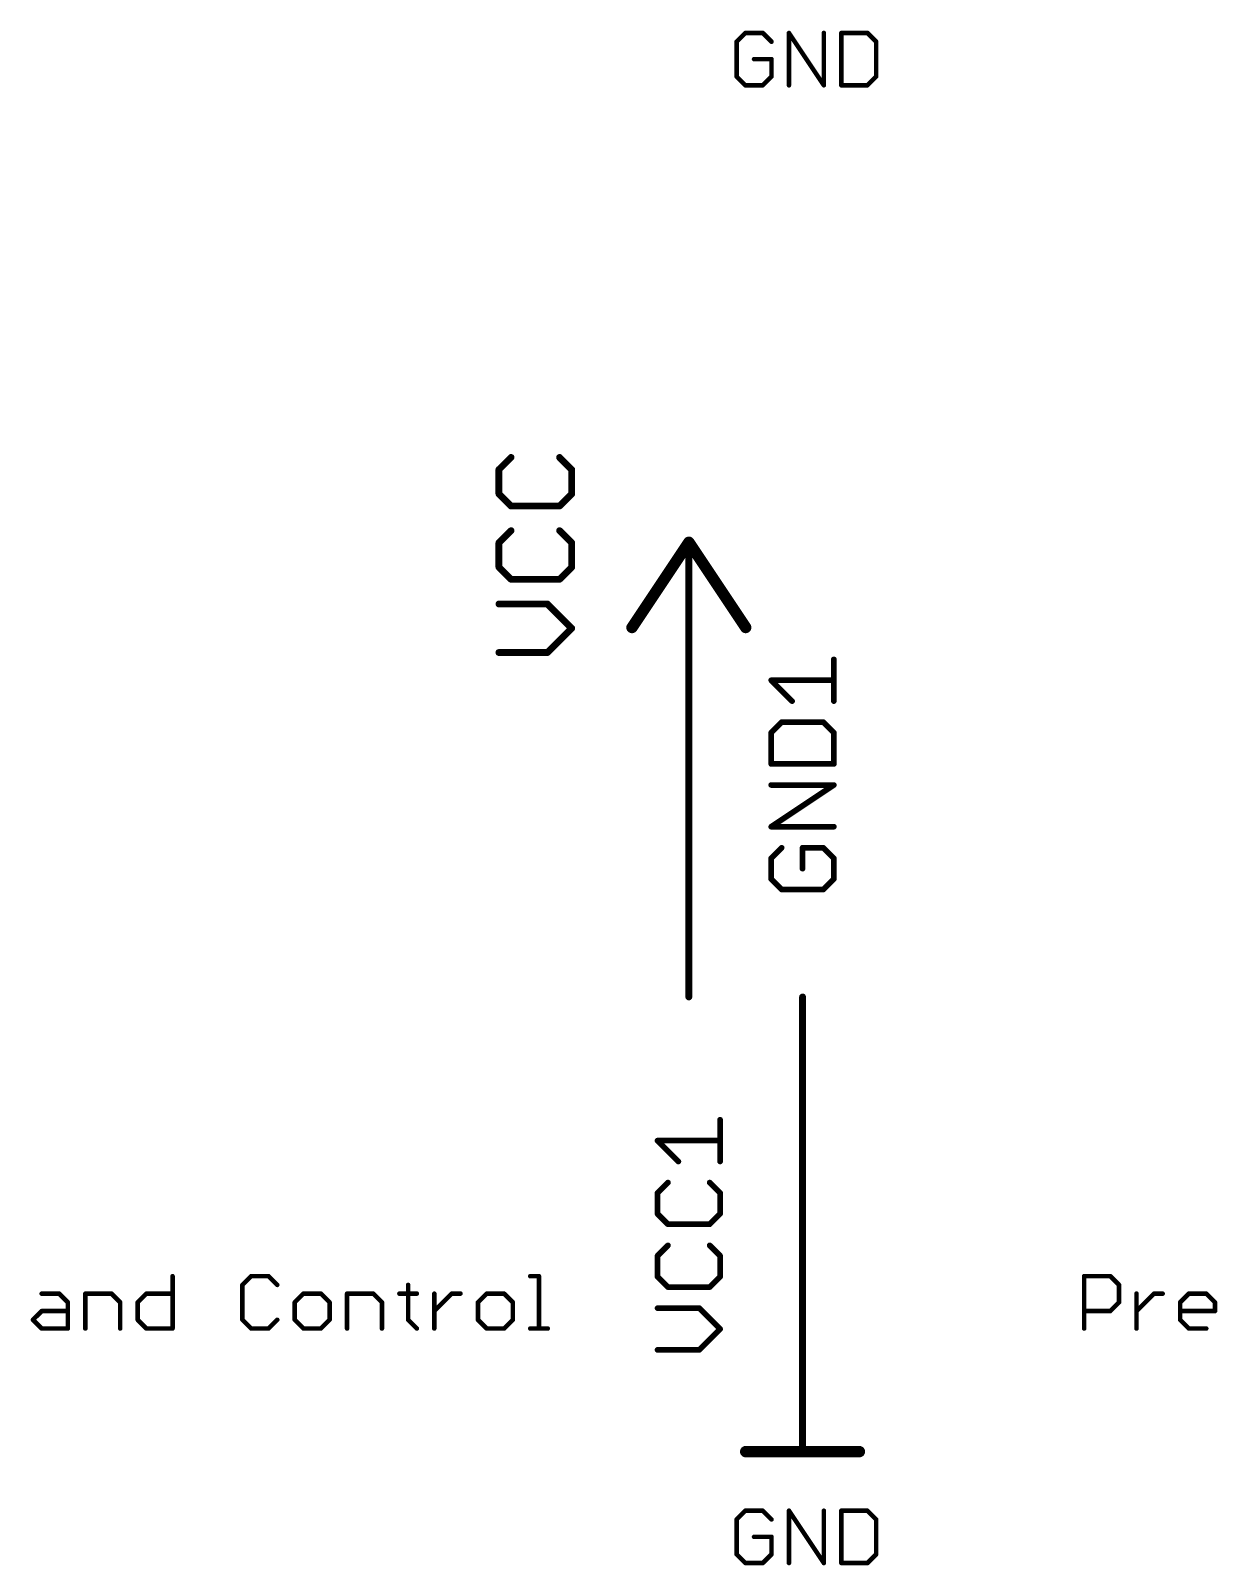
# Model space of a CAD drawing. Extents: x -72 to 265, y -97 to 216.
# Drawn here: x 145.32 to 171.83, y -12.7 to 21.59 of the extents above; entities that cross this region are included whole.
import ezdxf

# ---------------------------------------------------------------- set-up
doc = ezdxf.new("R2010")
doc.units = 0
for name, color, linetype in [('91', 94, 'CONTINUOUS'), ('94', 14, 'CONTINUOUS'), ('95', 251, 'CONTINUOUS'), ('96', 251, 'CONTINUOUS')]:
    doc.layers.add(name, color=color, linetype=linetype)

msp = doc.modelspace()

# ---------------------------------------------------------------- linework, layer by layer
at = {"layer": '91', "const_width": 0.1524}
for points in [[(160.02, 5.08), (160.02, 7.62)], [(162.56, -5.08), (162.56, -7.62)]]:
    msp.add_lwpolyline(points, dxfattribs=at)
at = {"layer": '91', "const_width": 0.0762}
for points in [[(160.0581, 7.62, 1), (159.9819, 7.62)], [(159.9819, 5.08, 1), (160.0581, 5.08)], [(162.5981, -5.08, 1), (162.5219, -5.08)], [(162.5219, -7.62, 1), (162.5981, -7.62)]]:
    msp.add_lwpolyline(points, format="xyb", dxfattribs=at)
at = {"layer": '94'}
for points, const_width in [([(160.02, 10.16), (158.75, 8.255)], 0.254), ([(161.29, 8.255), (160.02, 10.16)], 0.254), ([(160.02, 7.62), (160.02, 10.16)], 0.1524), ([(160.02, 5.08), (160.02, 0)], 0.1524), ([(162.56, -5.08), (162.56, 0)], 0.1524), ([(162.56, -7.62), (162.56, -10.16)], 0.1524), ([(161.29, -10.16), (163.83, -10.16)], 0.254)]:
    msp.add_lwpolyline(points, dxfattribs=dict(at, const_width=const_width))
for points, const_width in [([(160.0728, 10.1952, 1), (159.9672, 10.1248)], 0.127), ([(160.0728, 10.1248, 1), (159.9672, 10.1952)], 0.127), ([(160.0581, 10.16, 1), (159.9819, 10.16)], 0.0762), ([(158.6972, 8.2902, 1), (158.8028, 8.2198)], 0.127), ([(161.2372, 8.2198, 1), (161.3428, 8.2902)], 0.127), ([(159.9819, 7.62, 1), (160.0581, 7.62)], 0.0762), ([(160.0581, 5.08, 1), (159.9819, 5.08)], 0.0762), ([(159.9819, 0, 1), (160.0581, 0)], 0.0762), ([(162.5981, 0, 1), (162.5219, 0)], 0.0762), ([(162.5219, -5.08, 1), (162.5981, -5.08)], 0.0762), ([(162.5981, -7.62, 1), (162.5219, -7.62)], 0.0762), ([(161.29, -10.0965, 1), (161.29, -10.2235)], 0.127), ([(162.5219, -10.16, 1), (162.5981, -10.16)], 0.0762), ([(163.83, -10.2235, 1), (163.83, -10.0965)], 0.127)]:
    msp.add_lwpolyline(points, format="xyb", dxfattribs=dict(at, const_width=const_width))
at = {"layer": '95'}
for points, const_width in [([(163.2585, 6.6101), (163.2585, 7.5423)], 0.127), ([(162.3264, 6.6101), (161.8603, 7.0762)], 0.127), ([(161.8603, 7.0762), (163.2585, 7.0762)], 0.127), ([(162.0933, 6.139), (161.8603, 5.906)], 0.127), ([(163.0255, 6.139), (162.0933, 6.139)], 0.127), ([(163.2585, 5.906), (163.0255, 6.139)], 0.127), ([(161.8603, 5.906), (161.8603, 5.2069)], 0.127), ([(163.2585, 5.2069), (163.2585, 5.906)], 0.127), ([(161.8603, 5.2069), (163.2585, 5.2069)], 0.127), ([(161.8603, 3.8036), (163.2585, 4.7357)], 0.127), ([(163.2585, 4.7357), (161.8603, 4.7357)], 0.127), ([(163.2585, 3.8036), (161.8603, 3.8036)], 0.127), ([(162.0933, 3.3324), (161.8603, 3.0994)], 0.127), ([(161.8603, 3.0994), (161.8603, 2.6333)], 0.127), ([(163.0255, 3.3324), (162.5594, 3.3324)], 0.127), ([(162.5594, 3.3324), (162.5594, 2.8664)], 0.127), ([(163.2585, 3.0994), (163.0255, 3.3324)], 0.127), ([(163.2585, 2.6333), (163.2585, 3.0994)], 0.127), ([(161.8603, 2.6333), (162.0933, 2.4003)], 0.127), ([(162.0933, 2.4003), (163.0255, 2.4003)], 0.127), ([(163.0255, 2.4003), (163.2585, 2.6333)], 0.127), ([(160.7185, -3.6766), (160.7185, -2.7445)], 0.127), ([(159.7864, -3.6766), (159.3203, -3.2105)], 0.127), ([(159.3203, -3.2105), (160.7185, -3.2105)], 0.127), ([(159.5533, -4.1477), (159.3203, -4.3808)], 0.127), ([(160.7185, -4.3808), (160.4855, -4.1477)], 0.127), ([(159.3203, -4.3808), (159.3203, -4.8468)], 0.127), ([(160.7185, -4.8468), (160.7185, -4.3808)], 0.127), ([(159.3203, -4.8468), (159.5533, -5.0799)], 0.127), ([(160.4855, -5.0799), (160.7185, -4.8468)], 0.127), ([(159.5533, -5.0799), (160.4855, -5.0799)], 0.127), ([(159.5533, -5.551), (159.3203, -5.784)], 0.127), ([(159.3203, -5.784), (159.3203, -6.2501)], 0.127), ([(160.7185, -5.784), (160.4855, -5.551)], 0.127), ([(160.7185, -6.2501), (160.7185, -5.784)], 0.127), ([(148.4866, -6.2398), (148.4866, -7.4092)], 0.1016), ([(150.2407, -6.2398), (150.0458, -6.4347)], 0.1016), ([(150.0458, -6.4347), (150.0458, -7.2143)], 0.1016), ([(150.6305, -6.2398), (150.2407, -6.2398)], 0.1016), ([(150.8254, -6.4347), (150.6305, -6.2398)], 0.1016), ([(153.7489, -6.4347), (153.7489, -7.2143)], 0.1016), ([(156.4775, -6.2398), (156.6724, -6.2398)], 0.1016), ([(156.6724, -6.2398), (156.6724, -7.4092)], 0.1016), ([(159.3203, -6.2501), (159.5533, -6.4831)], 0.127), ([(159.5533, -6.4831), (160.4855, -6.4831)], 0.127), ([(160.4855, -6.4831), (160.7185, -6.2501)], 0.127), ([(168.8508, -7.4092), (168.8508, -6.2398)], 0.1016), ([(168.8508, -6.2398), (169.4355, -6.2398)], 0.1016), ([(169.4355, -6.2398), (169.6304, -6.4347)], 0.1016), ([(169.6304, -6.4347), (169.6304, -6.8245)], 0.1016), ([(145.5632, -6.6296), (145.953, -6.6296)], 0.1016), ([(145.953, -6.6296), (146.1479, -6.8245)], 0.1016), ([(146.1479, -6.8245), (146.1479, -7.4092)], 0.1016), ([(146.5377, -7.4092), (146.5377, -6.6296)], 0.1016), ([(146.5377, -6.6296), (147.1224, -6.6296)], 0.1016), ([(147.1224, -6.6296), (147.3173, -6.8245)], 0.1016), ([(147.3173, -6.8245), (147.3173, -7.4092)], 0.1016), ([(147.7071, -6.8245), (147.9019, -6.6296)], 0.1016), ([(147.7071, -7.2143), (147.7071, -6.8245)], 0.1016), ([(147.9019, -6.6296), (148.4866, -6.6296)], 0.1016), ([(151.4101, -6.6296), (151.2152, -6.8245)], 0.1016), ([(151.2152, -6.8245), (151.2152, -7.2143)], 0.1016), ([(151.7999, -6.6296), (151.4101, -6.6296)], 0.1016), ([(151.9948, -6.8245), (151.7999, -6.6296)], 0.1016), ([(151.9948, -7.2143), (151.9948, -6.8245)], 0.1016), ([(152.3846, -7.4092), (152.3846, -6.6296)], 0.1016), ([(152.3846, -6.6296), (152.9693, -6.6296)], 0.1016), ([(152.9693, -6.6296), (153.1642, -6.8245)], 0.1016), ([(153.1642, -6.8245), (153.1642, -7.4092)], 0.1016), ([(153.554, -6.6296), (153.9438, -6.6296)], 0.1016), ([(154.3336, -7.4092), (154.3336, -6.6296)], 0.1016), ([(154.3336, -7.0194), (154.7234, -6.6296)], 0.1016), ([(154.7234, -6.6296), (154.9183, -6.6296)], 0.1016), ([(155.503, -6.6296), (155.3081, -6.8245)], 0.1016), ([(155.3081, -6.8245), (155.3081, -7.2143)], 0.1016), ([(155.8928, -6.6296), (155.503, -6.6296)], 0.1016), ([(156.0877, -6.8245), (155.8928, -6.6296)], 0.1016), ([(156.0877, -7.2143), (156.0877, -6.8245)], 0.1016), ([(169.6304, -6.8245), (169.4355, -7.0194)], 0.1016), ([(170.0202, -7.4092), (170.0202, -6.6296)], 0.1016), ([(170.0202, -7.0194), (170.41, -6.6296)], 0.1016), ([(170.41, -6.6296), (170.6049, -6.6296)], 0.1016), ([(170.9947, -6.8245), (171.1896, -6.6296)], 0.1016), ([(170.9947, -7.2143), (170.9947, -6.8245)], 0.1016), ([(171.1896, -6.6296), (171.5794, -6.6296)], 0.1016), ([(171.5794, -6.6296), (171.7743, -6.8245)], 0.1016), ([(171.7743, -6.8245), (171.7743, -7.0194)], 0.1016), ([(145.3683, -7.2143), (145.5632, -7.0194)], 0.1016), ([(145.5632, -7.4092), (145.3683, -7.2143)], 0.1016), ([(145.5632, -7.0194), (146.1479, -7.0194)], 0.1016), ([(147.9019, -7.4092), (147.7071, -7.2143)], 0.1016), ([(150.0458, -7.2143), (150.2407, -7.4092)], 0.1016), ([(150.6305, -7.4092), (150.8254, -7.2143)], 0.1016), ([(151.2152, -7.2143), (151.4101, -7.4092)], 0.1016), ([(151.7999, -7.4092), (151.9948, -7.2143)], 0.1016), ([(153.7489, -7.2143), (153.9438, -7.4092)], 0.1016), ([(155.3081, -7.2143), (155.503, -7.4092)], 0.1016), ([(155.8928, -7.4092), (156.0877, -7.2143)], 0.1016), ([(160.2524, -6.9543), (159.3203, -6.9543)], 0.127), ([(160.7185, -7.4204), (160.2524, -6.9543)], 0.127), ([(169.4355, -7.0194), (168.8508, -7.0194)], 0.1016), ([(171.7743, -7.0194), (170.9947, -7.0194)], 0.1016), ([(171.1896, -7.4092), (170.9947, -7.2143)], 0.1016), ([(146.1479, -7.4092), (145.5632, -7.4092)], 0.1016), ([(148.4866, -7.4092), (147.9019, -7.4092)], 0.1016), ([(150.2407, -7.4092), (150.6305, -7.4092)], 0.1016), ([(151.4101, -7.4092), (151.7999, -7.4092)], 0.1016), ([(155.503, -7.4092), (155.8928, -7.4092)], 0.1016), ([(156.4775, -7.4092), (156.8673, -7.4092)], 0.1016), ([(160.2524, -7.8864), (160.7185, -7.4204)], 0.127), ([(171.5794, -7.4092), (171.1896, -7.4092)], 0.1016), ([(159.3203, -7.8864), (160.2524, -7.8864)], 0.127)]:
    msp.add_lwpolyline(points, dxfattribs=dict(at, const_width=const_width))
for points, const_width in [([(163.2902, 7.5423, 1), (163.2268, 7.5423)], 0.0635), ([(161.8603, 7.1079, 1), (161.8603, 7.0444)], 0.0635), ([(161.8828, 7.0986, 1), (161.8379, 7.0537)], 0.0635), ([(163.2585, 7.0444, 1), (163.2585, 7.1079)], 0.0635), ([(162.3039, 6.5877, 1), (162.3488, 6.6326)], 0.0635), ([(163.2268, 6.6101, 1), (163.2902, 6.6101)], 0.0635), ([(162.0933, 6.1707, 1), (162.0933, 6.1072)], 0.0635), ([(162.1158, 6.1165, 1), (162.0709, 6.1614)], 0.0635), ([(163.0479, 6.1614, 1), (163.003, 6.1165)], 0.0635), ([(163.0255, 6.1072, 1), (163.0255, 6.1707)], 0.0635), ([(161.8921, 5.906, 1), (161.8286, 5.906)], 0.0635), ([(161.8379, 5.9284, 1), (161.8828, 5.8835)], 0.0635), ([(163.2902, 5.906, 1), (163.2268, 5.906)], 0.0635), ([(163.236, 5.8835, 1), (163.281, 5.9284)], 0.0635), ([(161.8603, 5.2386, 1), (161.8603, 5.1751)], 0.0635), ([(161.8286, 5.2069, 1), (161.8921, 5.2069)], 0.0635), ([(163.2268, 5.2069, 1), (163.2902, 5.2069)], 0.0635), ([(163.2585, 5.1751, 1), (163.2585, 5.2386)], 0.0635), ([(161.8603, 4.7675, 1), (161.8603, 4.704)], 0.0635), ([(163.2761, 4.7093, 1), (163.2409, 4.7621)], 0.0635), ([(163.2585, 4.704, 1), (163.2585, 4.7675)], 0.0635), ([(161.8603, 3.8353, 1), (161.8603, 3.7718)], 0.0635), ([(161.8427, 3.83, 1), (161.8779, 3.7772)], 0.0635), ([(163.2585, 3.7718, 1), (163.2585, 3.8353)], 0.0635), ([(161.8921, 3.0994, 1), (161.8286, 3.0994)], 0.0635), ([(161.8379, 3.1218, 1), (161.8828, 3.0769)], 0.0635), ([(162.1158, 3.31, 1), (162.0709, 3.3549)], 0.0635), ([(162.5594, 3.3642, 1), (162.5594, 3.3007)], 0.0635), ([(162.5912, 3.3324, 1), (162.5277, 3.3324)], 0.0635), ([(163.0479, 3.3549, 1), (163.003, 3.31)], 0.0635), ([(163.0255, 3.3007, 1), (163.0255, 3.3642)], 0.0635), ([(163.2902, 3.0994, 1), (163.2268, 3.0994)], 0.0635), ([(163.236, 3.0769, 1), (163.281, 3.1218)], 0.0635), ([(162.5277, 2.8664, 1), (162.5912, 2.8664)], 0.0635), ([(161.8828, 2.6558, 1), (161.8379, 2.6109)], 0.0635), ([(161.8286, 2.6333, 1), (161.8921, 2.6333)], 0.0635), ([(162.0933, 2.4321, 1), (162.0933, 2.3685)], 0.0635), ([(162.0709, 2.3778, 1), (162.1158, 2.4228)], 0.0635), ([(163.003, 2.4228, 1), (163.0479, 2.3778)], 0.0635), ([(163.0255, 2.3685, 1), (163.0255, 2.4321)], 0.0635), ([(163.2268, 2.6333, 1), (163.2902, 2.6333)], 0.0635), ([(163.281, 2.6109, 1), (163.236, 2.6558)], 0.0635), ([(160.7502, -2.7445, 1), (160.6868, -2.7445)], 0.0635), ([(159.3203, -3.1788, 1), (159.3203, -3.2423)], 0.0635), ([(159.3428, -3.1881, 1), (159.2979, -3.233)], 0.0635), ([(160.7185, -3.2423, 1), (160.7185, -3.1788)], 0.0635), ([(159.7639, -3.699, 1), (159.8088, -3.6541)], 0.0635), ([(160.6868, -3.6766, 1), (160.7502, -3.6766)], 0.0635), ([(159.5758, -4.1702, 1), (159.5309, -4.1253)], 0.0635), ([(160.5079, -4.1253, 1), (160.463, -4.1702)], 0.0635), ([(159.3521, -4.3808, 1), (159.2886, -4.3808)], 0.0635), ([(159.2979, -4.3583, 1), (159.3428, -4.4032)], 0.0635), ([(160.7502, -4.3808, 1), (160.6868, -4.3808)], 0.0635), ([(160.696, -4.4032, 1), (160.741, -4.3583)], 0.0635), ([(159.3428, -4.8244, 1), (159.2979, -4.8693)], 0.0635), ([(160.741, -4.8693, 1), (160.696, -4.8244)], 0.0635), ([(159.2886, -4.8468, 1), (159.3521, -4.8468)], 0.0635), ([(159.5533, -5.0481, 1), (159.5533, -5.1116)], 0.0635), ([(159.5309, -5.1023, 1), (159.5758, -5.0574)], 0.0635), ([(160.463, -5.0574, 1), (160.5079, -5.1023)], 0.0635), ([(160.4855, -5.1116, 1), (160.4855, -5.0481)], 0.0635), ([(160.6868, -4.8468, 1), (160.7502, -4.8468)], 0.0635), ([(159.3521, -5.784, 1), (159.2886, -5.784)], 0.0635), ([(159.2979, -5.7616, 1), (159.3428, -5.8065)], 0.0635), ([(159.5758, -5.5735, 1), (159.5309, -5.5286)], 0.0635), ([(160.5079, -5.5286, 1), (160.463, -5.5735)], 0.0635), ([(160.7502, -5.784, 1), (160.6868, -5.784)], 0.0635), ([(160.696, -5.8065, 1), (160.741, -5.7616)], 0.0635), ([(148.512, -6.2398, 1), (148.4613, -6.2398)], 0.0508), ([(150.0712, -6.4347, 1), (150.0204, -6.4347)], 0.0508), ([(150.0279, -6.4167, 1), (150.0638, -6.4527)], 0.0508), ([(150.2407, -6.2144, 1), (150.2407, -6.2652)], 0.0508), ([(150.2587, -6.2578, 1), (150.2228, -6.2218)], 0.0508), ([(150.6485, -6.2218, 1), (150.6126, -6.2578)], 0.0508), ([(150.6305, -6.2652, 1), (150.6305, -6.2144)], 0.0508), ([(150.8075, -6.4527, 1), (150.8434, -6.4167)], 0.0508), ([(153.7743, -6.4347, 1), (153.7235, -6.4347)], 0.0508), ([(156.4775, -6.2144, 1), (156.4775, -6.2652)], 0.0508), ([(156.6978, -6.2398, 1), (156.647, -6.2398)], 0.0508), ([(156.6724, -6.2652, 1), (156.6724, -6.2144)], 0.0508), ([(159.3428, -6.2277, 1), (159.2979, -6.2726)], 0.0635), ([(159.2886, -6.2501, 1), (159.3521, -6.2501)], 0.0635), ([(159.5533, -6.4514, 1), (159.5533, -6.5149)], 0.0635), ([(159.5309, -6.5056, 1), (159.5758, -6.4607)], 0.0635), ([(160.463, -6.4607, 1), (160.5079, -6.5056)], 0.0635), ([(160.4855, -6.5149, 1), (160.4855, -6.4514)], 0.0635), ([(160.6868, -6.2501, 1), (160.7502, -6.2501)], 0.0635), ([(160.741, -6.2726, 1), (160.696, -6.2277)], 0.0635), ([(168.8762, -6.2398, 1), (168.8254, -6.2398)], 0.0508), ([(168.8508, -6.2144, 1), (168.8508, -6.2652)], 0.0508), ([(169.4535, -6.2218, 1), (169.4175, -6.2578)], 0.0508), ([(169.4355, -6.2652, 1), (169.4355, -6.2144)], 0.0508), ([(169.6558, -6.4347, 1), (169.605, -6.4347)], 0.0508), ([(169.6124, -6.4527, 1), (169.6484, -6.4167)], 0.0508), ([(145.5632, -6.6042, 1), (145.5632, -6.655)], 0.0508), ([(145.9709, -6.6116, 1), (145.935, -6.6476)], 0.0508), ([(145.953, -6.655, 1), (145.953, -6.6042)], 0.0508), ([(146.1733, -6.8245, 1), (146.1225, -6.8245)], 0.0508), ([(146.1299, -6.8425, 1), (146.1658, -6.8065)], 0.0508), ([(146.5631, -6.6296, 1), (146.5123, -6.6296)], 0.0508), ([(146.5377, -6.6042, 1), (146.5377, -6.655)], 0.0508), ([(147.1403, -6.6116, 1), (147.1044, -6.6476)], 0.0508), ([(147.1224, -6.655, 1), (147.1224, -6.6042)], 0.0508), ([(147.3427, -6.8245, 1), (147.2919, -6.8245)], 0.0508), ([(147.2993, -6.8425, 1), (147.3352, -6.8065)], 0.0508), ([(147.6891, -6.8065, 1), (147.725, -6.8425)], 0.0508), ([(147.7325, -6.8245, 1), (147.6817, -6.8245)], 0.0508), ([(147.9019, -6.6042, 1), (147.9019, -6.655)], 0.0508), ([(147.9199, -6.6476, 1), (147.884, -6.6116)], 0.0508), ([(148.4866, -6.655, 1), (148.4866, -6.6042)], 0.0508), ([(151.2406, -6.8245, 1), (151.1898, -6.8245)], 0.0508), ([(151.1973, -6.8065, 1), (151.2332, -6.8425)], 0.0508), ([(151.4101, -6.6042, 1), (151.4101, -6.655)], 0.0508), ([(151.4281, -6.6476, 1), (151.3922, -6.6116)], 0.0508), ([(151.8179, -6.6116, 1), (151.782, -6.6476)], 0.0508), ([(151.7999, -6.655, 1), (151.7999, -6.6042)], 0.0508), ([(152.0202, -6.8245, 1), (151.9694, -6.8245)], 0.0508), ([(151.9769, -6.8425, 1), (152.0128, -6.8065)], 0.0508), ([(152.41, -6.6296, 1), (152.3592, -6.6296)], 0.0508), ([(152.3846, -6.6042, 1), (152.3846, -6.655)], 0.0508), ([(152.9873, -6.6116, 1), (152.9514, -6.6476)], 0.0508), ([(152.9693, -6.655, 1), (152.9693, -6.6042)], 0.0508), ([(153.1896, -6.8245, 1), (153.1388, -6.8245)], 0.0508), ([(153.1463, -6.8425, 1), (153.1822, -6.8065)], 0.0508), ([(153.554, -6.6042, 1), (153.554, -6.655)], 0.0508), ([(153.9438, -6.655, 1), (153.9438, -6.6042)], 0.0508), ([(154.359, -6.6296, 1), (154.3082, -6.6296)], 0.0508), ([(154.7234, -6.6042, 1), (154.7234, -6.655)], 0.0508), ([(154.7414, -6.6476, 1), (154.7055, -6.6116)], 0.0508), ([(154.9183, -6.655, 1), (154.9183, -6.6042)], 0.0508), ([(155.3335, -6.8245, 1), (155.2827, -6.8245)], 0.0508), ([(155.2902, -6.8065, 1), (155.3261, -6.8425)], 0.0508), ([(155.503, -6.6042, 1), (155.503, -6.655)], 0.0508), ([(155.521, -6.6476, 1), (155.4851, -6.6116)], 0.0508), ([(155.9108, -6.6116, 1), (155.8749, -6.6476)], 0.0508), ([(155.8928, -6.655, 1), (155.8928, -6.6042)], 0.0508), ([(156.1131, -6.8245, 1), (156.0623, -6.8245)], 0.0508), ([(156.0698, -6.8425, 1), (156.1057, -6.8065)], 0.0508), ([(169.605, -6.8245, 1), (169.6558, -6.8245)], 0.0508), ([(169.6484, -6.8425, 1), (169.6124, -6.8065)], 0.0508), ([(170.0456, -6.6296, 1), (169.9948, -6.6296)], 0.0508), ([(170.41, -6.6042, 1), (170.41, -6.655)], 0.0508), ([(170.428, -6.6476, 1), (170.392, -6.6116)], 0.0508), ([(170.6049, -6.655, 1), (170.6049, -6.6042)], 0.0508), ([(170.9767, -6.8065, 1), (171.0127, -6.8425)], 0.0508), ([(171.0201, -6.8245, 1), (170.9693, -6.8245)], 0.0508), ([(171.1896, -6.6042, 1), (171.1896, -6.655)], 0.0508), ([(171.2076, -6.6476, 1), (171.1716, -6.6116)], 0.0508), ([(171.5974, -6.6116, 1), (171.5614, -6.6476)], 0.0508), ([(171.5794, -6.655, 1), (171.5794, -6.6042)], 0.0508), ([(171.7997, -6.8245, 1), (171.7489, -6.8245)], 0.0508), ([(171.7563, -6.8425, 1), (171.7923, -6.8065)], 0.0508), ([(145.3862, -7.1963, 1), (145.3503, -7.2323)], 0.0508), ([(145.3503, -7.1963, 1), (145.3862, -7.2323)], 0.0508), ([(145.5632, -6.994, 1), (145.5632, -7.0448)], 0.0508), ([(145.5811, -7.0374, 1), (145.5452, -7.0014)], 0.0508), ([(146.1479, -7.0448, 1), (146.1479, -6.994)], 0.0508), ([(147.725, -7.1963, 1), (147.6891, -7.2323)], 0.0508), ([(147.6817, -7.2143, 1), (147.7325, -7.2143)], 0.0508), ([(150.0638, -7.1963, 1), (150.0279, -7.2323)], 0.0508), ([(150.0204, -7.2143, 1), (150.0712, -7.2143)], 0.0508), ([(150.8434, -7.2323, 1), (150.8075, -7.1963)], 0.0508), ([(151.2332, -7.1963, 1), (151.1973, -7.2323)], 0.0508), ([(151.1898, -7.2143, 1), (151.2406, -7.2143)], 0.0508), ([(151.9694, -7.2143, 1), (152.0202, -7.2143)], 0.0508), ([(152.0128, -7.2323, 1), (151.9769, -7.1963)], 0.0508), ([(153.7669, -7.1963, 1), (153.731, -7.2323)], 0.0508), ([(153.7235, -7.2143, 1), (153.7743, -7.2143)], 0.0508), ([(154.3157, -7.0014, 1), (154.3516, -7.0374)], 0.0508), ([(155.3261, -7.1963, 1), (155.2902, -7.2323)], 0.0508), ([(155.2827, -7.2143, 1), (155.3335, -7.2143)], 0.0508), ([(156.0623, -7.2143, 1), (156.1131, -7.2143)], 0.0508), ([(156.1057, -7.2323, 1), (156.0698, -7.1963)], 0.0508), ([(159.3203, -6.9225, 1), (159.3203, -6.986)], 0.0635), ([(160.2749, -6.9318, 1), (160.23, -6.9767)], 0.0635), ([(160.2524, -6.986, 1), (160.2524, -6.9225)], 0.0635), ([(168.8508, -6.994, 1), (168.8508, -7.0448)], 0.0508), ([(169.4175, -7.0014, 1), (169.4535, -7.0374)], 0.0508), ([(169.4355, -7.0448, 1), (169.4355, -6.994)], 0.0508), ([(170.0022, -7.0014, 1), (170.0382, -7.0374)], 0.0508), ([(171.0127, -7.1963, 1), (170.9767, -7.2323)], 0.0508), ([(170.9947, -6.994, 1), (170.9947, -7.0448)], 0.0508), ([(170.9693, -7.2143, 1), (171.0201, -7.2143)], 0.0508), ([(171.7489, -7.0194, 1), (171.7997, -7.0194)], 0.0508), ([(171.7743, -7.0448, 1), (171.7743, -6.994)], 0.0508), ([(145.5632, -7.3838, 1), (145.5632, -7.4346)], 0.0508), ([(145.5452, -7.4272, 1), (145.5811, -7.3912)], 0.0508), ([(146.1225, -7.4092, 1), (146.1733, -7.4092)], 0.0508), ([(146.1479, -7.4346, 1), (146.1479, -7.3838)], 0.0508), ([(146.5123, -7.4092, 1), (146.5631, -7.4092)], 0.0508), ([(147.2919, -7.4092, 1), (147.3427, -7.4092)], 0.0508), ([(147.9019, -7.3838, 1), (147.9019, -7.4346)], 0.0508), ([(147.884, -7.4272, 1), (147.9199, -7.3912)], 0.0508), ([(148.4613, -7.4092, 1), (148.512, -7.4092)], 0.0508), ([(148.4866, -7.4346, 1), (148.4866, -7.3838)], 0.0508), ([(150.2407, -7.3838, 1), (150.2407, -7.4346)], 0.0508), ([(150.2228, -7.4272, 1), (150.2587, -7.3912)], 0.0508), ([(150.6126, -7.3912, 1), (150.6485, -7.4272)], 0.0508), ([(150.6305, -7.4346, 1), (150.6305, -7.3838)], 0.0508), ([(151.4101, -7.3838, 1), (151.4101, -7.4346)], 0.0508), ([(151.3922, -7.4272, 1), (151.4281, -7.3912)], 0.0508), ([(151.782, -7.3912, 1), (151.8179, -7.4272)], 0.0508), ([(151.7999, -7.4346, 1), (151.7999, -7.3838)], 0.0508), ([(152.3592, -7.4092, 1), (152.41, -7.4092)], 0.0508), ([(153.1388, -7.4092, 1), (153.1896, -7.4092)], 0.0508), ([(153.9259, -7.4272, 1), (153.9618, -7.3912)], 0.0508), ([(154.3082, -7.4092, 1), (154.359, -7.4092)], 0.0508), ([(155.503, -7.3838, 1), (155.503, -7.4346)], 0.0508), ([(155.4851, -7.4272, 1), (155.521, -7.3912)], 0.0508), ([(155.8749, -7.3912, 1), (155.9108, -7.4272)], 0.0508), ([(155.8928, -7.4346, 1), (155.8928, -7.3838)], 0.0508), ([(156.4775, -7.3838, 1), (156.4775, -7.4346)], 0.0508), ([(156.647, -7.4092, 1), (156.6978, -7.4092)], 0.0508), ([(156.8673, -7.4346, 1), (156.8673, -7.3838)], 0.0508), ([(160.741, -7.4428, 1), (160.696, -7.3979)], 0.0635), ([(160.696, -7.4428, 1), (160.741, -7.3979)], 0.0635), ([(168.8254, -7.4092, 1), (168.8762, -7.4092)], 0.0508), ([(169.9948, -7.4092, 1), (170.0456, -7.4092)], 0.0508), ([(171.1896, -7.3838, 1), (171.1896, -7.4346)], 0.0508), ([(171.1716, -7.4272, 1), (171.2076, -7.3912)], 0.0508), ([(171.5794, -7.4346, 1), (171.5794, -7.3838)], 0.0508), ([(159.3203, -7.8547, 1), (159.3203, -7.9182)], 0.0635), ([(160.23, -7.864, 1), (160.2749, -7.9089)], 0.0635), ([(160.2524, -7.9182, 1), (160.2524, -7.8547)], 0.0635)]:
    msp.add_lwpolyline(points, format="xyb", dxfattribs=dict(at, const_width=const_width))
at = {"layer": '96'}
for points, const_width in [([(161.0688, 21.3633, 1), (161.1048, 21.3273)], 0.0508), ([(161.1122, 21.3453, 1), (161.0614, 21.3453)], 0.0508), ([(161.2817, 21.5656, 1), (161.2817, 21.5148)], 0.0508), ([(161.2997, 21.5222, 1), (161.2637, 21.5582)], 0.0508), ([(161.6895, 21.5582, 1), (161.6535, 21.5222)], 0.0508), ([(161.6715, 21.5148, 1), (161.6715, 21.5656)], 0.0508), ([(161.8484, 21.3273, 1), (161.8844, 21.3633)], 0.0508), ([(162.2816, 21.5402, 1), (162.2308, 21.5402)], 0.0508), ([(162.2773, 21.5543, 1), (162.2351, 21.5261)], 0.0508), ([(163.0612, 21.5402, 1), (163.0104, 21.5402)], 0.0508), ([(163.451, 21.5402, 1), (163.4002, 21.5402)], 0.0508), ([(163.4256, 21.5656, 1), (163.4256, 21.5148)], 0.0508), ([(164.0283, 21.5582, 1), (163.9923, 21.5222)], 0.0508), ([(164.0103, 21.5148, 1), (164.0103, 21.5656)], 0.0508), ([(164.2306, 21.3453, 1), (164.1798, 21.3453)], 0.0508), ([(164.1872, 21.3273, 1), (164.2232, 21.3633)], 0.0508), ([(161.4766, 20.9809, 1), (161.4766, 20.9301)], 0.0508), ([(161.8918, 20.9555, 1), (161.841, 20.9555)], 0.0508), ([(161.8664, 20.9301, 1), (161.8664, 20.9809)], 0.0508), ([(161.1048, 20.5837, 1), (161.0688, 20.5477)], 0.0508), ([(161.0614, 20.5657, 1), (161.1122, 20.5657)], 0.0508), ([(161.841, 20.5657, 1), (161.8918, 20.5657)], 0.0508), ([(161.8844, 20.5477, 1), (161.8484, 20.5837)], 0.0508), ([(164.1798, 20.5657, 1), (164.2306, 20.5657)], 0.0508), ([(164.2232, 20.5477, 1), (164.1872, 20.5837)], 0.0508), ([(161.2817, 20.3962, 1), (161.2817, 20.3454)], 0.0508), ([(161.2637, 20.3528, 1), (161.2997, 20.3888)], 0.0508), ([(161.6535, 20.3888, 1), (161.6895, 20.3528)], 0.0508), ([(161.6715, 20.3454, 1), (161.6715, 20.3962)], 0.0508), ([(162.2308, 20.3708, 1), (162.2816, 20.3708)], 0.0508), ([(163.0104, 20.3708, 1), (163.0612, 20.3708)], 0.0508), ([(163.0147, 20.3567, 1), (163.0569, 20.3849)], 0.0508), ([(163.4256, 20.3962, 1), (163.4256, 20.3454)], 0.0508), ([(163.4002, 20.3708, 1), (163.451, 20.3708)], 0.0508), ([(163.9923, 20.3888, 1), (164.0283, 20.3528)], 0.0508), ([(164.0103, 20.3454, 1), (164.0103, 20.3962)], 0.0508), ([(156.0749, 12.0282, 1), (156.021, 12.0821)], 0.0762), ([(157.1596, 12.0821, 1), (157.1057, 12.0282)], 0.0762), ([(155.8149, 11.784, 1), (155.7387, 11.784)], 0.0762), ([(155.7499, 11.8109, 1), (155.8038, 11.7571)], 0.0762), ([(157.4419, 11.784, 1), (157.3657, 11.784)], 0.0762), ([(157.3769, 11.7571, 1), (157.4307, 11.8109)], 0.0762), ([(155.8038, 11.2686, 1), (155.7499, 11.2147)], 0.0762), ([(157.4307, 11.2147, 1), (157.3769, 11.2686)], 0.0762), ([(155.7387, 11.2417, 1), (155.8149, 11.2417)], 0.0762), ([(156.048, 11.0086, 1), (156.048, 10.9324)], 0.0762), ([(156.021, 10.9436, 1), (156.0749, 10.9975)], 0.0762), ([(157.1057, 10.9975, 1), (157.1596, 10.9436)], 0.0762), ([(157.1326, 10.9324, 1), (157.1326, 11.0086)], 0.0762), ([(157.3657, 11.2417, 1), (157.4419, 11.2417)], 0.0762), ([(156.0749, 10.3911, 1), (156.021, 10.445)], 0.0762), ([(157.1596, 10.445, 1), (157.1057, 10.3911)], 0.0762), ([(155.8149, 10.1469, 1), (155.7387, 10.1469)], 0.0762), ([(155.7499, 10.1738, 1), (155.8038, 10.1199)], 0.0762), ([(157.4419, 10.1469, 1), (157.3657, 10.1469)], 0.0762), ([(157.3769, 10.1199, 1), (157.4307, 10.1738)], 0.0762), ([(155.8038, 9.6315, 1), (155.7499, 9.5776)], 0.0762), ([(155.7387, 9.6045, 1), (155.8149, 9.6045)], 0.0762), ([(157.3657, 9.6045, 1), (157.4419, 9.6045)], 0.0762), ([(157.4307, 9.5776, 1), (157.3769, 9.6315)], 0.0762), ([(156.048, 9.3715, 1), (156.048, 9.2953)], 0.0762), ([(156.021, 9.3064, 1), (156.0749, 9.3603)], 0.0762), ([(157.1057, 9.3603, 1), (157.1596, 9.3064)], 0.0762), ([(157.1326, 9.2953, 1), (157.1326, 9.3715)], 0.0762), ([(155.7768, 8.819, 1), (155.7768, 8.7428)], 0.0762), ([(156.8884, 8.8078, 1), (156.8345, 8.7539)], 0.0762), ([(156.8615, 8.7428, 1), (156.8615, 8.819)], 0.0762), ([(157.4307, 8.2116, 1), (157.3769, 8.2655)], 0.0762), ([(157.3769, 8.2116, 1), (157.4307, 8.2655)], 0.0762), ([(155.7768, 7.7343, 1), (155.7768, 7.6581)], 0.0762), ([(156.8345, 7.7231, 1), (156.8884, 7.6693)], 0.0762), ([(156.8615, 7.6581, 1), (156.8615, 7.7343)], 0.0762), ([(161.0688, -11.6567, 1), (161.1048, -11.6927)], 0.0508), ([(161.1122, -11.6747, 1), (161.0614, -11.6747)], 0.0508), ([(161.2817, -11.4544, 1), (161.2817, -11.5052)], 0.0508), ([(161.2997, -11.4978, 1), (161.2637, -11.4618)], 0.0508), ([(161.6895, -11.4618, 1), (161.6535, -11.4978)], 0.0508), ([(161.6715, -11.5052, 1), (161.6715, -11.4544)], 0.0508), ([(161.8484, -11.6927, 1), (161.8844, -11.6567)], 0.0508), ([(162.2816, -11.4798, 1), (162.2308, -11.4798)], 0.0508), ([(162.2773, -11.4657, 1), (162.2351, -11.4939)], 0.0508), ([(163.0612, -11.4798, 1), (163.0104, -11.4798)], 0.0508), ([(163.451, -11.4798, 1), (163.4002, -11.4798)], 0.0508), ([(163.4256, -11.4544, 1), (163.4256, -11.5052)], 0.0508), ([(164.0283, -11.4618, 1), (163.9923, -11.4978)], 0.0508), ([(164.0103, -11.5052, 1), (164.0103, -11.4544)], 0.0508), ([(164.2306, -11.6747, 1), (164.1798, -11.6747)], 0.0508), ([(164.1872, -11.6927, 1), (164.2232, -11.6567)], 0.0508), ([(161.4766, -12.0391, 1), (161.4766, -12.0899)], 0.0508), ([(161.8918, -12.0645, 1), (161.841, -12.0645)], 0.0508), ([(161.8664, -12.0899, 1), (161.8664, -12.0391)], 0.0508), ([(161.1048, -12.4363, 1), (161.0688, -12.4723)], 0.0508), ([(161.0614, -12.4543, 1), (161.1122, -12.4543)], 0.0508), ([(161.2817, -12.6238, 1), (161.2817, -12.6746)], 0.0508), ([(161.2637, -12.6672, 1), (161.2997, -12.6312)], 0.0508), ([(161.6535, -12.6312, 1), (161.6895, -12.6672)], 0.0508), ([(161.6715, -12.6746, 1), (161.6715, -12.6238)], 0.0508), ([(161.841, -12.4543, 1), (161.8918, -12.4543)], 0.0508), ([(161.8844, -12.4723, 1), (161.8484, -12.4363)], 0.0508), ([(162.2308, -12.6492, 1), (162.2816, -12.6492)], 0.0508), ([(163.0104, -12.6492, 1), (163.0612, -12.6492)], 0.0508), ([(163.0147, -12.6633, 1), (163.0569, -12.6351)], 0.0508), ([(163.4256, -12.6238, 1), (163.4256, -12.6746)], 0.0508), ([(163.4002, -12.6492, 1), (163.451, -12.6492)], 0.0508), ([(163.9923, -12.6312, 1), (164.0283, -12.6672)], 0.0508), ([(164.0103, -12.6746, 1), (164.0103, -12.6238)], 0.0508), ([(164.1798, -12.4543, 1), (164.2306, -12.4543)], 0.0508), ([(164.2232, -12.4723, 1), (164.1872, -12.4363)], 0.0508)]:
    msp.add_lwpolyline(points, format="xyb", dxfattribs=dict(at, const_width=const_width))
for points, const_width in [([(161.2817, 21.5402), (161.0868, 21.3453)], 0.1016), ([(161.0868, 21.3453), (161.0868, 20.5657)], 0.1016), ([(161.6715, 21.5402), (161.2817, 21.5402)], 0.1016), ([(161.8664, 21.3453), (161.6715, 21.5402)], 0.1016), ([(162.2562, 20.3708), (162.2562, 21.5402)], 0.1016), ([(162.2562, 21.5402), (163.0358, 20.3708)], 0.1016), ([(163.0358, 20.3708), (163.0358, 21.5402)], 0.1016), ([(163.4256, 21.5402), (163.4256, 20.3708)], 0.1016), ([(164.0103, 21.5402), (163.4256, 21.5402)], 0.1016), ([(164.2052, 21.3453), (164.0103, 21.5402)], 0.1016), ([(164.2052, 20.5657), (164.2052, 21.3453)], 0.1016), ([(161.8664, 20.9555), (161.4766, 20.9555)], 0.1016), ([(161.8664, 20.5657), (161.8664, 20.9555)], 0.1016), ([(161.0868, 20.5657), (161.2817, 20.3708)], 0.1016), ([(161.6715, 20.3708), (161.8664, 20.5657)], 0.1016), ([(164.0103, 20.3708), (164.2052, 20.5657)], 0.1016), ([(161.2817, 20.3708), (161.6715, 20.3708)], 0.1016), ([(163.4256, 20.3708), (164.0103, 20.3708)], 0.1016), ([(156.048, 12.0552), (155.7768, 11.784)], 0.1524), ([(157.4038, 11.784), (157.1326, 12.0552)], 0.1524), ([(155.7768, 11.784), (155.7768, 11.2417)], 0.1524), ([(157.4038, 11.2417), (157.4038, 11.784)], 0.1524), ([(155.7768, 11.2417), (156.048, 10.9705)], 0.1524), ([(157.1326, 10.9705), (157.4038, 11.2417)], 0.1524), ([(156.048, 10.9705), (157.1326, 10.9705)], 0.1524), ([(156.048, 10.418), (155.7768, 10.1469)], 0.1524), ([(157.4038, 10.1469), (157.1326, 10.418)], 0.1524), ([(155.7768, 10.1469), (155.7768, 9.6045)], 0.1524), ([(157.4038, 9.6045), (157.4038, 10.1469)], 0.1524), ([(155.7768, 9.6045), (156.048, 9.3334)], 0.1524), ([(157.1326, 9.3334), (157.4038, 9.6045)], 0.1524), ([(156.048, 9.3334), (157.1326, 9.3334)], 0.1524), ([(156.8615, 8.7809), (155.7768, 8.7809)], 0.1524), ([(157.4038, 8.2385), (156.8615, 8.7809)], 0.1524), ([(156.8615, 7.6962), (157.4038, 8.2385)], 0.1524), ([(155.7768, 7.6962), (156.8615, 7.6962)], 0.1524), ([(161.2817, -11.4798), (161.0868, -11.6747)], 0.1016), ([(161.0868, -11.6747), (161.0868, -12.4543)], 0.1016), ([(161.6715, -11.4798), (161.2817, -11.4798)], 0.1016), ([(161.8664, -11.6747), (161.6715, -11.4798)], 0.1016), ([(162.2562, -12.6492), (162.2562, -11.4798)], 0.1016), ([(162.2562, -11.4798), (163.0358, -12.6492)], 0.1016), ([(163.0358, -12.6492), (163.0358, -11.4798)], 0.1016), ([(163.4256, -11.4798), (163.4256, -12.6492)], 0.1016), ([(164.0103, -11.4798), (163.4256, -11.4798)], 0.1016), ([(164.2052, -11.6747), (164.0103, -11.4798)], 0.1016), ([(164.2052, -12.4543), (164.2052, -11.6747)], 0.1016), ([(161.8664, -12.0645), (161.4766, -12.0645)], 0.1016), ([(161.8664, -12.4543), (161.8664, -12.0645)], 0.1016), ([(161.0868, -12.4543), (161.2817, -12.6492)], 0.1016), ([(161.2817, -12.6492), (161.6715, -12.6492)], 0.1016), ([(161.6715, -12.6492), (161.8664, -12.4543)], 0.1016), ([(163.4256, -12.6492), (164.0103, -12.6492)], 0.1016), ([(164.0103, -12.6492), (164.2052, -12.4543)], 0.1016)]:
    msp.add_lwpolyline(points, dxfattribs=dict(at, const_width=const_width))

doc.saveas('drawing.dxf')
